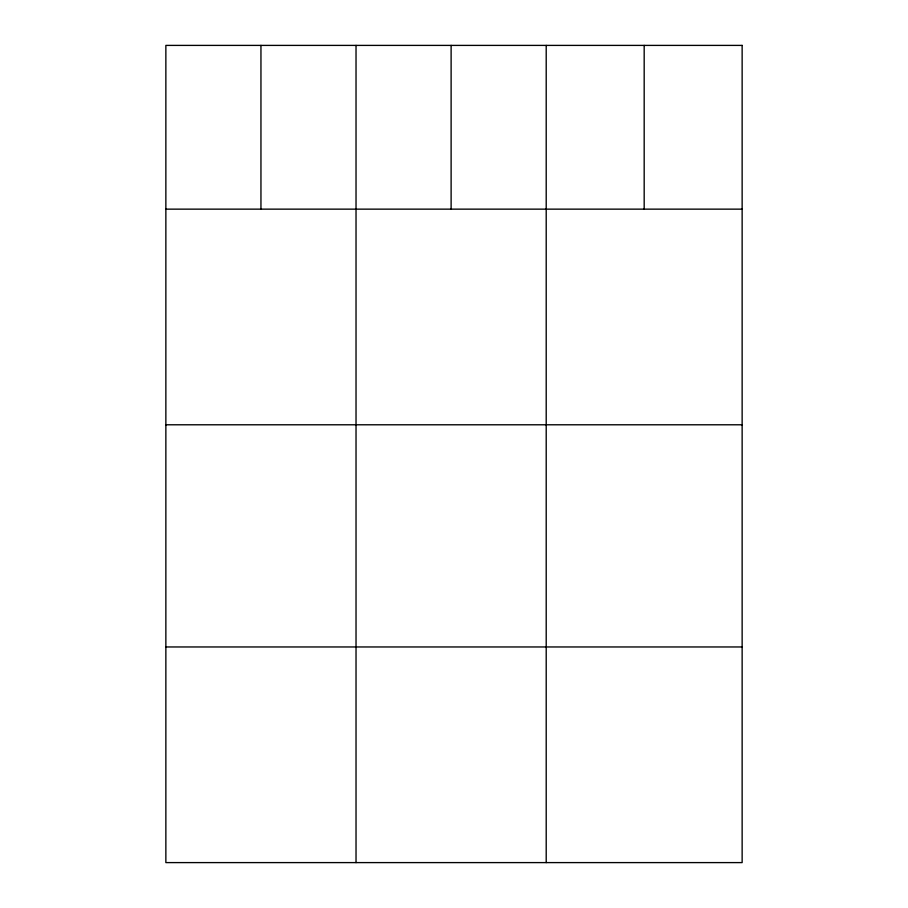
<?xml version="1.0" encoding="UTF-8"?>
<svg xmlns="http://www.w3.org/2000/svg" width="908" height="908" viewBox="0 0 908 908"><rect width="100%" height="100%" fill="white"/><g stroke="black" fill="none" stroke-linecap="round" stroke-linejoin="round"><path stroke-width="1.36" d="M165.858 209.146L742.142 209.146M165.858 424.785L742.142 424.785M165.858 646.961L742.142 646.961M644.181 45.4L644.181 209.146M546.207 45.4L546.207 862.6M451.117 45.4L451.117 209.146M356.027 45.4L356.027 862.6M260.948 45.4L260.948 209.146M742.142 45.4L165.858 45.4L165.858 862.6L742.142 862.6L742.142 45.4"/></g></svg>
